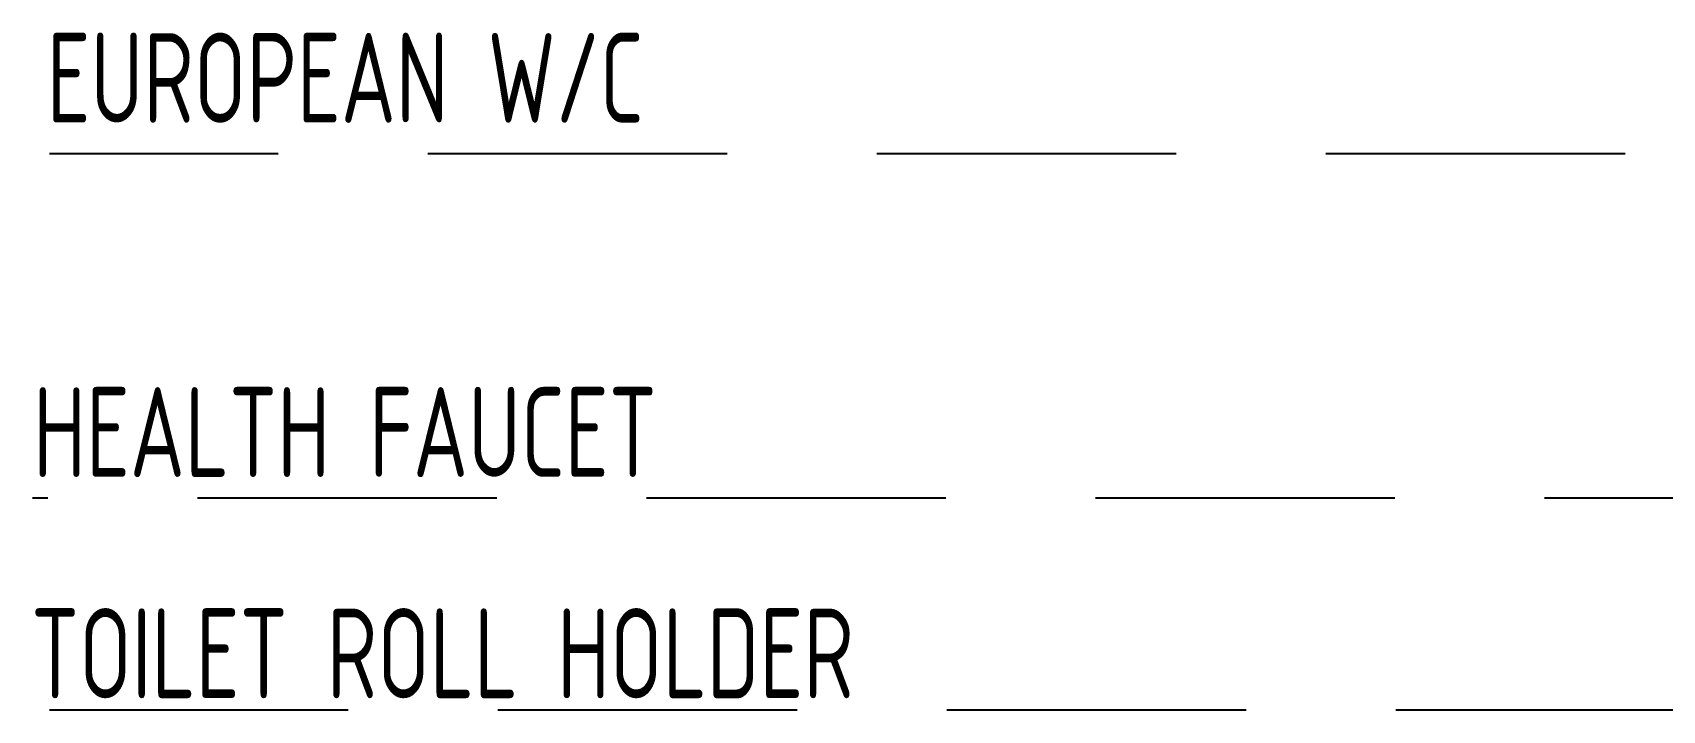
# Model space of a CAD drawing. Header units: centimetres. Extents: x -1797 to 2001, y -8788 to 1856.
# Drawn here: x -1123.3 to -987.2, y 1479.5 to 1536 of the extents above; entities that cross this region are included whole.
import ezdxf

# ---------------------------------------------------------------- set-up
doc = ezdxf.new("R2010")
doc.units = ezdxf.units.CM
doc.header["$LTSCALE"] = 100
doc.header["$MEASUREMENT"] = 0
doc.linetypes.add('HIDDEN', pattern=[0.375, 0.25, -0.125])
doc.layers.add('HIDDEN -03', color=8, linetype='HIDDEN')
doc.layers.add('Text-1', color=3, linetype='Continuous')
doc.styles.add('HB25Small', font='ARCHSTYL.SHX', dxfattribs={"width": 0.8, "height": 2.5})
doc.styles.add('ISO', font='isocp2.shx', dxfattribs={"width": 0.8})
doc.dimstyles.new('DIM DET', dxfattribs={"dimtxt": 0.05, "dimasz": 0.025, "dimexe": 0.025, "dimexo": 0.025, "dimgap": 0.025, "dimtad": 1, "dimzin": 0, "dimdsep": 46, "dimtxsty": 'ISO', "dimblk": 'ARCHTICK', "dimcen": 0.1, "dimdle": 0.025, "dimclrd": 15, "dimclre": 15, "dimclrt": 2, "dimadec": 0, "dimazin": 0, "dimtfac": 1, "dimtmove": 2, "dimatfit": 0, "dimldrblk": 'ARCHTICK', "dimfxl": 0.17, "dimtzin": 1, "dimarcsym": 0})

# ---------------------------------------------------------------- blocks, each defined once
blk = doc.blocks.new('_ARCHTICK')
at = {"color": 0, "linetype": 'ByBlock', "const_width": 0.15}
blk.add_lwpolyline([(-0.5, -0.5), (0.5, 0.5)], dxfattribs=at)

msp = doc.modelspace()

# ---------------------------------------------------------------- texts
at = {"layer": 'Text-1', "color": 3, "style": 'HB25Small', "width": 0.8}
for s, p in [('EUROPEAN W/C', (-1122.12, 1528.51)), ('HEALTH FAUCET', (-1123.26, 1498.94)), ('TOILET ROLL HOLDER', (-1123.43, 1480.47))]:
    msp.add_text(s, height=7.5, dxfattribs=at).set_placement(p)

# ---------------------------------------------------------------- leaders
at = {"layer": 'HIDDEN -03'}
for points in [[(-877.78, 1525.9), (-1121.88, 1525.9)], [(-897.03, 1497.17), (-1123.29, 1497.17)], [(-834.43, 1479.48), (-1121.88, 1479.48)]]:
    msp.add_leader(points, dimstyle='DIM DET', override={"dimasz": 0.04, "dimtad": 0, "dimclrd": 251, "dimldrblk": 'Dot', "dimfxl": 0.1}, dxfattribs=at)

doc.saveas('drawing.dxf')
